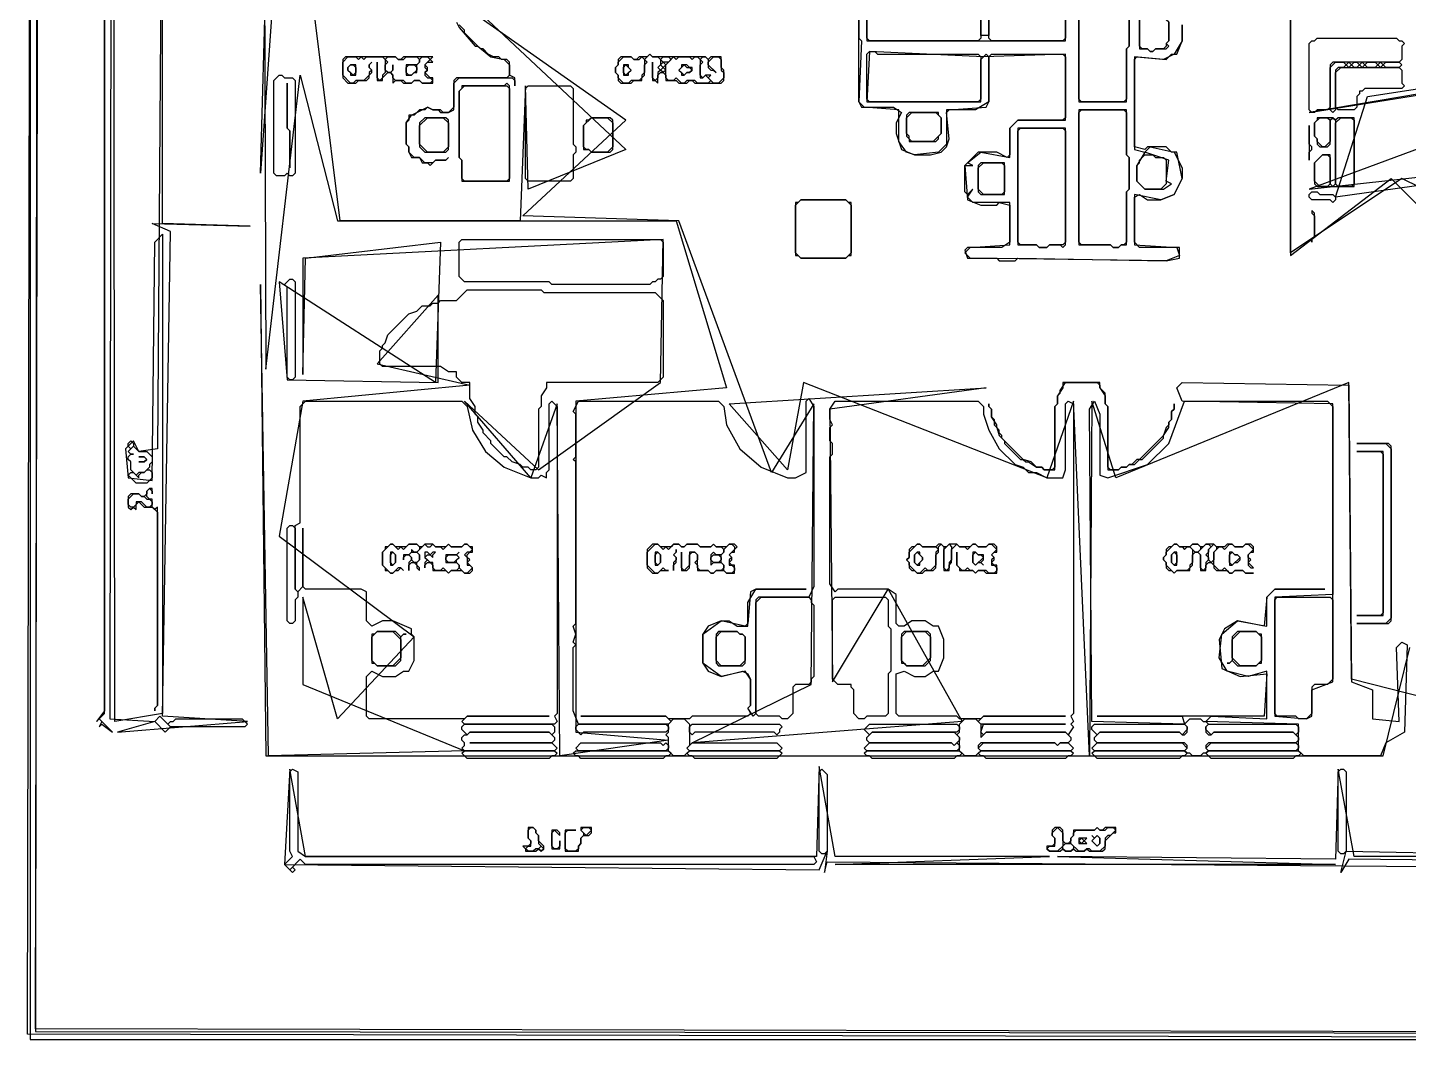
# Model space of a CAD drawing. Header units: millimetres. Extents: x 18 to 1005, y 22 to 1011.
# Drawn here: x 18 to 540, y 22 to 404 of the extents above; entities that cross this region are included whole.
import ezdxf

# ---------------------------------------------------------------- set-up
doc = ezdxf.new("R2010")
doc.units = ezdxf.units.MM

msp = doc.modelspace()

# ---------------------------------------------------------------- linework, layer by layer
for points in [[(20, 1011), (1005, 1009), (1003, 22), (18, 24)], [(19, 1011), (19, 22), (1004, 22), (1004, 1011)], [(23, 1009), (1002, 1008), (1001, 24), (21, 26)], [(22, 1009), (21, 25), (1002, 24), (1002, 1009)], [(416, 440), (432, 440), (433, 439), (433, 409), (434, 408), (434, 397), (433, 396), (433, 377), (432, 376), (416, 376), (415, 377), (415, 439)], [(415, 440), (415, 376), (433, 376), (433, 396), (434, 397), (434, 408), (433, 409), (433, 440)], [(335, 416), (336, 417), (349, 417), (350, 418), (362, 418), (363, 417), (377, 417), (378, 416), (378, 400), (377, 399), (336, 399), (335, 400)], [(439, 408), (440, 408), (441, 409), (446, 409), (449, 406), (449, 399), (448, 398), (448, 397), (447, 396), (444, 396), (443, 395), (442, 395), (441, 396), (439, 396), (438, 397), (438, 407)], [(438, 408), (438, 396), (441, 396), (442, 395), (443, 395), (444, 396), (448, 396), (449, 397), (448, 398), (449, 399), (449, 406), (448, 407), (448, 408), (447, 408), (446, 409), (441, 409), (440, 408)], [(502, 373), (502, 398), (503, 399), (504, 399), (505, 400), (535, 400), (536, 399), (537, 399), (538, 398), (537, 397), (537, 392), (536, 391), (511, 391), (510, 390), (510, 374), (509, 373), (505, 373), (504, 372), (503, 372)], [(137, 392), (137, 385), (139, 383), (142, 383), (143, 384), (146, 384), (147, 385), (147, 386), (148, 387), (148, 388), (147, 389), (147, 390), (148, 391), (147, 390), (147, 389), (148, 388), (147, 387), (147, 386), (145, 384), (142, 384), (141, 383), (140, 383), (137, 386), (137, 391), (139, 393), (142, 393), (143, 392), (144, 393), (145, 392), (146, 393), (152, 393), (153, 392), (153, 387), (152, 386), (152, 385), (151, 384), (150, 385), (150, 391), (150, 384), (152, 384), (152, 385), (154, 387), (155, 387), (156, 386), (156, 383), (157, 384), (159, 384), (160, 383), (163, 383), (164, 384), (166, 384), (167, 383), (171, 383), (171, 385), (170, 385), (168, 387), (169, 388), (169, 389), (168, 390), (169, 391), (171, 391), (170, 392), (171, 393), (160, 393), (159, 392), (158, 392), (157, 393), (138, 393)], [(153, 392), (154, 393), (157, 393), (158, 392), (160, 392), (161, 393), (165, 393), (166, 392), (166, 391), (165, 390), (161, 390), (161, 386), (163, 386), (164, 387), (165, 387), (165, 390), (166, 391), (166, 392), (167, 393), (169, 393), (170, 392), (168, 390), (168, 389), (169, 388), (168, 387), (168, 386), (169, 385), (170, 385), (171, 384), (170, 383), (167, 383), (166, 384), (164, 384), (163, 383), (161, 383), (160, 384), (157, 384), (156, 385), (156, 386), (155, 387), (156, 388), (156, 390), (156, 388), (155, 387), (154, 387), (153, 388), (153, 390), (154, 391)], [(240, 389), (240, 387), (241, 386), (241, 384), (242, 383), (246, 383), (247, 384), (250, 384), (250, 385), (251, 386), (251, 390), (252, 391), (251, 392), (253, 394), (254, 393), (256, 393), (257, 392), (257, 390), (256, 389), (257, 388), (256, 387), (256, 385), (255, 384), (254, 385), (254, 391), (254, 384), (255, 384), (256, 383), (256, 386), (257, 387), (258, 387), (259, 386), (259, 384), (263, 384), (264, 383), (267, 383), (268, 384), (269, 384), (270, 383), (280, 383), (281, 384), (281, 388), (280, 389), (280, 393), (276, 393), (275, 392), (274, 393), (254, 393), (253, 394), (252, 393), (249, 393), (248, 392), (247, 392), (246, 393), (242, 393), (241, 392), (241, 390)], [(243, 393), (246, 393), (247, 392), (249, 392), (250, 393), (251, 392), (251, 387), (250, 386), (250, 385), (249, 384), (246, 384), (245, 383), (243, 383), (241, 385), (241, 386), (240, 387), (240, 389), (241, 390), (241, 391)], [(257, 392), (258, 393), (260, 393), (261, 392), (260, 391), (258, 391)], [(259, 390), (262, 393), (263, 392), (264, 393), (268, 393), (269, 392), (270, 393), (271, 393), (272, 392), (272, 385), (273, 385), (274, 386), (276, 384), (275, 383), (271, 383), (270, 384), (267, 384), (266, 383), (265, 383), (263, 385), (262, 384), (260, 384), (259, 385)], [(272, 392), (273, 393), (274, 393), (275, 392), (275, 389), (276, 388), (277, 388), (278, 387), (275, 390), (275, 391), (277, 393), (279, 393), (280, 392), (280, 388), (281, 387), (281, 385), (279, 383), (277, 383), (275, 385), (276, 386), (274, 386), (273, 385), (272, 386), (272, 390), (273, 391)], [(335, 394), (336, 395), (338, 395), (339, 394), (377, 394), (378, 393), (378, 377), (377, 376), (336, 376), (335, 377)], [(113, 386), (114, 386), (115, 385), (118, 385), (119, 384), (119, 349), (118, 348), (117, 348), (116, 349), (115, 348), (112, 348), (111, 349), (111, 384)], [(139, 389), (140, 390), (141, 390), (142, 389), (142, 387), (141, 386), (139, 388)], [(140, 390), (139, 389), (139, 388), (140, 387), (140, 386), (142, 386), (142, 390)], [(161, 387), (161, 389), (162, 390), (164, 390), (165, 389), (165, 388), (163, 386), (162, 386)], [(243, 387), (243, 389), (244, 390), (246, 388), (244, 386)], [(243, 390), (243, 386), (245, 386), (245, 387), (246, 388), (245, 389), (245, 390)], [(257, 390), (258, 391), (259, 390), (258, 389)], [(257, 388), (258, 389), (259, 388), (258, 387)], [(266, 390), (267, 389), (268, 389), (269, 388), (268, 387), (267, 387), (266, 386), (264, 388)], [(264, 388), (265, 387), (265, 386), (266, 386), (267, 387), (268, 387), (269, 388), (269, 389), (268, 389), (267, 390), (265, 390), (265, 389)], [(515, 391), (516, 390), (515, 389), (513, 389), (512, 388), (512, 373), (511, 372), (510, 373), (510, 389), (512, 391)], [(512, 374), (512, 387), (514, 389), (536, 389), (537, 388), (537, 383), (538, 382), (537, 381), (523, 381), (522, 380), (521, 380), (521, 379), (520, 378), (520, 374), (519, 373), (513, 373)], [(516, 390), (517, 391), (518, 390), (517, 389)], [(518, 390), (519, 391), (520, 391), (521, 390), (520, 389), (519, 389)], [(521, 390), (522, 391), (523, 390), (522, 389)], [(523, 390), (524, 391), (527, 391), (528, 390), (527, 389), (524, 389)], [(528, 390), (529, 391), (530, 390), (529, 389)], [(530, 390), (531, 391), (536, 391), (537, 390), (536, 389), (531, 389)], [(116, 383), (116, 366), (117, 365), (117, 351), (117, 365), (116, 366)], [(199, 383), (198, 382), (182, 382), (182, 381), (181, 380), (181, 355), (182, 354), (182, 346), (200, 346), (200, 382)], [(183, 382), (199, 382), (200, 381), (200, 347), (199, 346), (183, 346), (182, 347), (182, 354), (181, 355), (181, 380)], [(207, 382), (223, 382), (224, 381), (224, 360), (225, 359), (225, 357), (224, 356), (224, 347), (223, 346), (207, 346), (206, 347), (206, 381)], [(350, 370), (352, 372), (361, 372), (363, 370), (363, 364), (360, 361), (352, 361), (351, 362), (351, 363), (350, 364)], [(351, 372), (350, 371), (350, 363), (351, 362), (351, 361), (361, 361), (362, 362), (362, 363), (363, 364), (363, 370), (362, 371), (362, 372)], [(416, 373), (432, 373), (433, 372), (433, 356), (434, 355), (434, 343), (433, 342), (433, 323), (432, 322), (431, 322), (430, 321), (428, 321), (427, 322), (416, 322), (415, 323), (415, 372)], [(415, 373), (415, 322), (427, 322), (428, 321), (430, 321), (431, 322), (433, 322), (433, 342), (434, 343), (434, 355), (433, 356), (433, 373)], [(169, 370), (175, 370), (177, 368), (177, 359), (175, 357), (169, 357), (166, 360), (166, 367)], [(168, 370), (166, 368), (166, 359), (168, 357), (176, 357), (177, 358), (177, 369), (176, 370)], [(231, 370), (237, 370), (239, 368), (239, 359), (237, 357), (231, 357), (230, 358), (229, 358), (228, 359), (228, 367)], [(229, 369), (229, 368), (228, 367), (228, 358), (230, 358), (231, 357), (238, 357), (239, 358), (239, 369), (238, 370), (231, 370), (230, 369)], [(393, 366), (409, 366), (410, 365), (410, 323), (409, 322), (404, 322), (403, 321), (400, 321), (399, 322), (393, 322), (392, 323), (392, 365)], [(392, 366), (392, 322), (399, 322), (400, 321), (403, 321), (404, 322), (408, 322), (409, 321), (410, 322), (410, 366)], [(502, 367), (502, 354), (502, 357), (503, 358), (503, 359), (502, 360)], [(506, 370), (509, 370), (510, 369), (510, 361), (508, 359), (507, 359), (505, 361), (505, 362), (504, 363), (504, 368)], [(505, 370), (505, 369), (504, 368), (504, 363), (505, 362), (505, 360), (506, 359), (509, 359), (510, 360), (510, 369), (511, 370), (512, 369), (512, 345), (511, 344), (510, 345), (510, 356), (507, 356), (504, 353), (504, 345), (505, 344), (519, 344), (519, 370), (513, 370), (512, 369), (511, 370)], [(514, 370), (518, 370), (519, 369), (519, 345), (518, 344), (513, 344), (512, 345), (512, 368)], [(440, 356), (443, 356), (444, 355), (447, 355), (448, 354), (448, 345), (446, 343), (440, 343), (437, 346), (437, 352), (438, 353), (438, 354)], [(507, 356), (509, 356), (510, 355), (510, 345), (509, 344), (506, 344), (504, 346), (504, 353)], [(379, 353), (386, 353), (387, 352), (387, 342), (386, 341), (379, 341), (377, 343), (377, 351)], [(378, 353), (377, 352), (377, 342), (378, 341), (387, 341), (387, 353)], [(310, 339), (327, 339), (329, 337), (329, 319), (327, 317), (310, 317), (308, 319), (308, 337)], [(308, 338), (308, 318), (309, 318), (310, 317), (327, 317), (328, 318), (329, 318), (329, 338), (328, 338), (327, 339), (310, 339), (309, 338)], [(502, 341), (503, 342), (505, 342), (506, 341), (511, 341), (512, 340), (512, 339), (511, 338), (510, 339), (503, 339), (502, 340)], [(503, 335), (503, 334), (504, 333), (504, 325), (503, 324), (503, 323), (503, 324), (504, 325), (504, 334)], [(181, 323), (182, 324), (257, 324), (258, 323), (258, 310), (257, 309), (256, 309), (255, 308), (254, 308), (253, 307), (216, 307), (215, 308), (183, 308), (181, 310)], [(117, 309), (118, 309), (119, 308), (119, 272), (118, 271), (117, 271), (116, 272), (116, 306), (115, 307)], [(151, 282), (152, 283), (152, 284), (153, 285), (154, 288), (162, 296), (165, 297), (167, 299), (170, 299), (171, 300), (173, 300), (174, 301), (180, 301), (184, 305), (212, 305), (213, 304), (255, 304), (258, 301), (258, 272), (256, 270), (214, 270), (214, 268), (212, 265), (212, 261), (211, 260), (211, 238), (210, 237), (208, 237), (207, 238), (205, 238), (204, 239), (201, 240), (199, 242), (198, 242), (193, 247), (193, 248), (190, 251), (190, 252), (188, 255), (188, 257), (187, 258), (187, 261), (185, 264), (185, 270), (182, 270), (180, 272), (180, 274), (177, 274), (174, 276), (152, 276), (151, 277)], [(381, 262), (381, 261), (382, 260), (382, 257), (383, 256), (383, 254), (384, 253), (385, 250), (387, 248), (387, 247), (393, 241), (394, 241), (395, 240), (396, 240), (399, 238), (401, 238), (402, 237), (406, 237), (406, 261), (407, 262), (407, 265), (408, 266), (408, 267), (410, 270), (422, 270), (423, 269), (423, 268), (425, 265), (425, 262), (426, 261), (426, 237), (430, 237), (431, 238), (433, 238), (434, 239), (436, 239), (438, 241), (439, 241), (447, 249), (447, 250), (449, 253), (449, 255), (450, 256), (450, 259), (451, 260), (451, 262), (451, 260), (450, 259), (450, 256), (449, 255), (449, 254), (448, 253), (447, 250), (438, 241), (437, 241), (435, 239), (434, 239), (433, 238), (431, 238), (430, 237), (427, 237), (426, 238), (426, 261), (425, 262), (425, 266), (423, 268), (423, 270), (409, 270), (409, 268), (407, 265), (407, 262), (406, 261), (406, 238), (405, 237), (402, 237), (401, 238), (399, 238), (397, 240), (394, 241), (386, 249), (386, 250), (385, 251), (385, 252), (384, 253), (384, 254), (382, 257), (382, 260), (381, 261)], [(421, 263), (423, 258), (423, 235), (426, 234), (441, 239), (449, 247), (455, 263), (509, 263), (511, 261), (511, 190), (489, 189), (489, 144), (501, 143), (503, 144), (503, 154), (511, 157), (511, 262), (454, 263), (452, 268), (454, 270), (517, 269), (518, 157), (526, 154), (526, 143), (536, 142), (535, 170), (537, 172), (539, 171), (538, 138), (531, 134), (529, 129), (500, 129), (498, 131), (498, 141), (463, 142), (465, 144), (486, 143), (486, 161), (479, 159), (471, 161), (468, 166), (469, 175), (475, 180), (486, 178), (486, 189), (489, 192), (508, 192), (489, 192), (486, 189), (485, 178), (475, 180), (470, 177), (468, 173), (469, 162), (476, 159), (486, 160), (485, 144), (422, 144), (454, 144), (455, 141), (420, 142), (419, 260)], [(123, 263), (182, 263), (184, 261), (186, 252), (191, 244), (198, 238), (208, 234), (211, 234), (212, 235), (214, 234), (214, 236), (215, 237), (215, 262), (216, 263), (218, 261), (218, 145), (217, 144), (218, 142), (217, 141), (183, 141), (182, 142), (184, 144), (215, 144), (184, 144), (183, 143), (147, 143), (146, 144), (146, 159), (148, 161), (152, 159), (157, 159), (160, 161), (162, 161), (164, 165), (164, 174), (163, 175), (163, 177), (156, 180), (152, 180), (148, 178), (146, 180), (146, 191), (144, 192), (123, 192), (122, 193), (122, 215), (122, 193), (120, 191), (119, 192), (119, 216), (121, 217), (121, 261)], [(313, 264), (315, 261), (315, 193), (313, 189), (294, 189), (293, 188), (293, 145), (292, 144), (290, 147), (291, 148), (291, 158), (289, 161), (280, 159), (273, 164), (273, 175), (280, 180), (283, 180), (286, 178), (290, 178), (290, 187), (293, 192), (312, 192), (293, 192), (291, 191), (290, 179), (289, 178), (280, 180), (275, 178), (273, 175), (273, 164), (275, 161), (280, 159), (288, 161), (290, 160), (291, 158), (291, 148), (290, 147), (291, 145), (290, 144), (269, 144), (268, 143), (260, 143), (259, 144), (227, 144), (259, 144), (261, 142), (260, 141), (226, 141), (224, 146), (224, 170), (225, 171), (224, 172), (225, 175), (224, 178), (225, 179), (225, 240), (224, 241), (225, 242), (225, 258), (224, 259), (226, 263), (279, 263), (281, 261), (282, 254), (287, 245), (295, 238), (305, 234), (308, 234), (312, 236), (312, 263)], [(323, 263), (377, 263), (379, 261), (379, 258), (381, 252), (385, 245), (391, 239), (394, 238), (396, 236), (399, 236), (403, 234), (409, 234), (410, 237), (410, 262), (411, 263), (413, 262), (413, 145), (412, 144), (413, 142), (412, 141), (413, 140), (411, 137), (410, 138), (380, 138), (379, 137), (378, 138), (379, 141), (410, 141), (378, 141), (377, 142), (379, 144), (410, 144), (379, 144), (378, 143), (370, 143), (369, 144), (347, 144), (346, 145), (346, 160), (349, 161), (353, 159), (357, 159), (360, 161), (362, 161), (364, 166), (364, 173), (362, 178), (360, 178), (357, 180), (352, 180), (349, 178), (347, 178), (346, 179), (346, 190), (343, 192), (324, 192), (323, 191), (321, 194), (321, 242), (322, 243), (322, 247), (321, 248), (321, 253), (322, 254), (321, 256), (321, 260)], [(56, 247), (57, 248), (58, 247), (58, 246), (57, 245), (56, 246)], [(58, 246), (60, 244), (63, 244), (65, 242), (65, 240), (64, 239), (64, 238), (62, 236), (60, 236), (59, 235), (57, 237), (57, 240), (56, 241), (56, 242), (57, 243), (58, 243), (57, 243), (56, 244)], [(520, 247), (531, 247), (533, 245), (533, 181), (531, 179), (520, 179), (532, 179), (533, 180), (533, 246), (532, 247)], [(60, 240), (62, 240), (63, 241), (62, 242), (60, 242), (62, 242), (63, 241), (62, 240)], [(520, 244), (529, 244), (530, 243), (530, 183), (529, 182), (520, 182), (530, 182), (530, 244)], [(65, 236), (65, 234), (63, 232), (59, 232), (56, 235), (57, 236), (58, 236), (60, 234), (60, 235), (61, 236), (62, 236), (63, 237), (64, 237)], [(64, 230), (65, 229), (65, 228), (65, 230), (64, 230), (63, 229), (63, 228), (62, 227), (61, 227), (60, 228), (57, 228), (56, 227), (56, 223), (57, 222), (58, 223), (59, 222), (59, 224), (60, 225), (62, 223), (65, 223), (67, 221), (67, 148), (66, 147), (66, 146), (66, 147), (67, 148), (67, 223), (66, 222), (65, 223), (65, 226), (64, 226), (63, 227), (63, 229)], [(56, 226), (58, 228), (60, 228), (61, 227), (62, 227), (63, 226), (64, 226), (65, 225), (65, 224), (64, 223), (63, 223), (61, 225), (59, 225), (59, 224), (58, 223), (57, 223), (56, 224)], [(117, 216), (118, 216), (119, 215), (119, 192), (120, 191), (120, 189), (119, 188), (119, 180), (118, 179), (117, 179), (116, 180), (116, 215)], [(152, 206), (152, 201), (153, 200), (153, 199), (154, 199), (155, 198), (156, 198), (157, 199), (158, 199), (159, 200), (160, 199), (159, 200), (158, 200), (156, 198), (155, 198), (152, 201), (152, 206), (155, 209), (156, 209), (158, 207), (159, 208), (160, 207), (162, 209), (165, 209), (166, 208), (166, 207), (165, 206), (164, 206), (163, 207), (163, 206), (162, 205), (160, 205), (160, 203), (160, 204), (161, 205), (162, 205), (163, 204), (163, 203), (162, 202), (162, 199), (162, 201), (163, 202), (164, 202), (165, 201), (165, 200), (166, 199), (166, 200), (165, 201), (165, 202), (166, 203), (166, 205), (165, 206), (168, 209), (169, 208), (170, 208), (171, 209), (172, 208), (174, 208), (175, 207), (177, 209), (178, 208), (182, 208), (183, 209), (184, 209), (186, 207), (185, 206), (184, 206), (183, 205), (184, 204), (184, 201), (185, 201), (186, 200), (184, 198), (183, 198), (181, 200), (181, 201), (180, 202), (180, 203), (181, 204), (180, 205), (181, 206), (180, 205), (176, 205), (176, 202), (180, 202), (181, 201), (181, 200), (180, 199), (178, 199), (177, 198), (175, 200), (174, 199), (172, 199), (171, 200), (171, 202), (170, 202), (168, 204), (169, 205), (170, 205), (171, 204), (171, 205), (172, 206), (171, 206), (170, 205), (169, 206), (168, 206), (168, 204), (169, 203), (168, 202), (168, 200), (168, 201), (169, 202), (170, 202), (171, 201), (171, 199), (176, 199), (177, 198), (178, 199), (182, 199), (183, 198), (185, 198), (186, 199), (186, 200), (184, 202), (185, 203), (184, 204), (184, 205), (185, 206), (186, 206), (186, 208), (185, 208), (184, 209), (183, 209), (182, 208), (178, 208), (177, 209), (176, 208), (172, 208), (171, 209), (168, 209), (167, 208), (166, 208), (165, 209), (162, 209), (161, 208), (157, 208), (156, 209), (155, 209), (154, 208), (153, 208), (153, 207)], [(252, 207), (252, 200), (254, 198), (256, 198), (257, 199), (260, 199), (259, 199), (258, 200), (256, 198), (255, 198), (252, 201), (252, 206), (255, 209), (256, 209), (258, 207), (259, 208), (260, 207), (262, 209), (264, 209), (265, 208), (266, 208), (267, 209), (271, 209), (272, 208), (276, 208), (277, 209), (278, 208), (280, 208), (281, 207), (281, 206), (280, 205), (278, 205), (277, 206), (276, 205), (276, 201), (277, 202), (280, 202), (281, 201), (281, 200), (280, 199), (278, 199), (277, 198), (276, 198), (275, 199), (272, 199), (271, 200), (271, 205), (270, 206), (268, 206), (268, 201), (266, 199), (265, 200), (265, 206), (265, 199), (267, 199), (268, 200), (268, 205), (269, 206), (270, 206), (271, 205), (271, 203), (270, 202), (271, 201), (271, 199), (275, 199), (276, 198), (277, 198), (278, 199), (281, 199), (282, 198), (285, 198), (285, 201), (284, 201), (283, 202), (284, 203), (284, 204), (283, 205), (284, 206), (285, 206), (285, 207), (286, 208), (285, 209), (283, 209), (282, 208), (278, 208), (277, 209), (276, 208), (272, 208), (271, 209), (267, 209), (266, 208), (265, 208), (264, 209), (262, 209), (261, 208), (257, 208), (256, 209), (254, 209)], [(283, 209), (284, 209), (285, 208), (285, 207), (283, 205), (284, 204), (283, 203), (283, 201), (284, 201), (285, 200), (285, 199), (284, 198), (282, 198), (281, 199), (281, 201), (280, 202), (280, 205), (281, 206), (281, 207)], [(354, 209), (355, 209), (356, 208), (361, 208), (362, 207), (361, 206), (361, 201), (359, 199), (358, 199), (357, 200), (355, 198), (354, 198), (351, 201), (351, 202), (350, 203), (351, 204), (351, 206)], [(350, 203), (351, 202), (351, 200), (352, 199), (353, 199), (354, 198), (356, 198), (357, 199), (360, 199), (361, 200), (361, 205), (362, 206), (362, 208), (363, 209), (364, 208), (364, 199), (366, 199), (366, 201), (367, 202), (367, 207), (369, 209), (370, 208), (372, 208), (373, 207), (375, 209), (376, 209), (377, 208), (380, 208), (381, 209), (382, 209), (384, 207), (382, 205), (383, 204), (382, 203), (382, 201), (383, 201), (384, 200), (384, 199), (383, 198), (381, 198), (380, 199), (377, 199), (376, 198), (375, 199), (374, 199), (373, 200), (372, 199), (371, 199), (369, 201), (369, 206), (369, 201), (370, 200), (370, 199), (375, 199), (376, 198), (377, 199), (379, 199), (380, 198), (384, 198), (384, 201), (383, 201), (382, 202), (383, 203), (383, 204), (382, 205), (383, 206), (384, 206), (384, 208), (383, 209), (381, 209), (380, 208), (377, 208), (376, 209), (375, 209), (374, 208), (370, 208), (369, 209), (366, 209), (365, 208), (364, 208), (363, 209), (362, 209), (361, 208), (356, 208), (355, 209), (354, 209), (353, 208), (352, 208), (351, 207), (351, 204)], [(366, 209), (367, 208), (367, 203), (366, 202), (366, 200), (365, 199), (364, 200), (364, 207)], [(451, 209), (452, 209), (453, 208), (454, 208), (455, 207), (456, 208), (457, 208), (458, 207), (458, 202), (457, 201), (457, 200), (456, 199), (452, 199), (451, 198), (448, 201), (448, 202), (447, 203), (447, 204), (448, 205), (448, 206)], [(447, 204), (447, 203), (448, 202), (448, 200), (449, 199), (450, 199), (451, 198), (452, 199), (457, 199), (457, 200), (458, 201), (458, 205), (459, 206), (460, 206), (461, 205), (461, 199), (463, 199), (463, 201), (464, 202), (465, 202), (466, 201), (466, 200), (467, 199), (471, 199), (472, 198), (473, 198), (474, 199), (477, 199), (478, 198), (481, 198), (478, 198), (477, 199), (474, 199), (473, 198), (472, 198), (470, 200), (469, 199), (468, 199), (466, 201), (466, 206), (468, 208), (469, 208), (470, 207), (472, 209), (473, 209), (474, 208), (477, 208), (478, 209), (479, 209), (481, 207), (479, 205), (479, 201), (480, 200), (481, 200), (479, 202), (480, 203), (479, 204), (479, 205), (480, 206), (481, 206), (481, 208), (480, 209), (478, 209), (477, 208), (474, 208), (473, 209), (471, 209), (470, 208), (467, 208), (466, 209), (463, 209), (462, 208), (461, 208), (460, 209), (458, 209), (457, 208), (453, 208), (452, 209), (451, 209), (450, 208), (449, 208), (448, 207), (448, 205)], [(457, 208), (458, 209), (460, 209), (461, 208), (461, 207), (460, 206), (459, 206)], [(464, 209), (465, 208), (464, 207), (464, 206), (463, 205), (464, 204), (464, 203), (463, 202), (463, 200), (462, 199), (461, 200), (461, 205), (460, 206), (463, 209)], [(466, 209), (467, 208), (467, 207), (466, 206), (466, 203), (465, 202), (464, 203), (464, 207)], [(156, 206), (157, 205), (157, 202), (156, 201), (155, 202), (155, 205)], [(155, 206), (155, 201), (156, 201), (157, 202), (157, 205), (156, 206)], [(162, 205), (163, 206), (165, 206), (166, 205), (166, 203), (165, 202), (164, 202), (163, 203), (163, 204)], [(176, 203), (176, 204), (177, 205), (180, 205), (181, 204), (179, 202), (177, 202)], [(256, 206), (257, 205), (257, 202), (256, 201), (255, 202), (255, 205)], [(255, 206), (255, 201), (256, 201), (257, 202), (257, 205), (256, 206)], [(263, 207), (263, 206), (262, 205), (263, 204), (263, 203), (262, 202), (262, 199), (262, 201), (263, 202), (263, 204), (262, 205), (263, 206)], [(276, 204), (277, 205), (279, 205), (280, 204), (280, 203), (279, 202), (277, 202), (276, 203)], [(354, 206), (356, 204), (356, 203), (354, 201), (353, 202), (353, 205)], [(354, 206), (353, 205), (353, 202), (354, 201), (355, 201), (355, 202), (356, 203), (356, 204), (355, 205), (355, 206)], [(375, 202), (375, 205), (376, 206), (377, 205), (378, 205), (379, 204), (376, 201)], [(375, 206), (375, 202), (376, 201), (377, 202), (378, 202), (379, 201), (378, 202), (379, 203), (379, 205), (377, 205), (376, 206)], [(451, 206), (452, 205), (452, 202), (451, 201), (450, 202), (450, 205)], [(451, 206), (450, 205), (450, 202), (451, 201), (452, 201), (452, 206)], [(472, 202), (472, 205), (473, 206), (474, 205), (475, 205), (476, 204), (473, 201)], [(472, 206), (472, 201), (473, 201), (474, 202), (475, 202), (476, 203), (476, 204), (475, 205), (474, 205), (473, 206)], [(295, 189), (313, 189), (314, 188), (314, 187), (315, 186), (315, 159), (314, 158), (314, 157), (313, 156), (308, 156), (307, 155), (307, 145), (305, 143), (303, 143), (302, 144), (294, 144), (293, 145), (293, 187)], [(323, 189), (342, 189), (343, 188), (343, 178), (344, 177), (344, 161), (343, 160), (343, 145), (342, 144), (335, 144), (334, 143), (332, 143), (330, 145), (330, 154), (329, 155), (329, 156), (324, 156), (322, 158), (322, 188)], [(490, 189), (510, 189), (511, 188), (511, 158), (509, 156), (504, 156), (503, 155), (503, 145), (501, 143), (498, 143), (497, 144), (490, 144), (489, 145), (489, 188)], [(150, 176), (156, 176), (159, 173), (159, 166), (156, 163), (150, 163), (148, 165), (148, 174)], [(148, 175), (148, 164), (149, 164), (150, 163), (157, 163), (159, 165), (159, 174), (160, 175), (161, 175), (160, 175), (159, 174), (157, 176), (150, 176), (149, 175)], [(280, 176), (286, 176), (287, 175), (288, 175), (289, 174), (289, 165), (287, 163), (280, 163), (278, 165), (278, 174)], [(279, 176), (278, 175), (278, 164), (279, 163), (288, 163), (289, 164), (289, 174), (288, 175), (287, 175), (286, 176)], [(350, 176), (357, 176), (359, 174), (359, 166), (356, 163), (350, 163), (348, 165), (348, 174)], [(349, 176), (348, 175), (348, 164), (349, 164), (350, 163), (357, 163), (359, 165), (359, 175), (358, 176)], [(475, 176), (473, 174), (473, 165), (472, 164), (471, 164), (472, 164), (473, 165), (475, 163), (482, 163), (483, 164), (484, 164), (484, 175), (483, 175), (482, 176)], [(476, 176), (482, 176), (484, 174), (484, 165), (482, 163), (476, 163), (473, 166), (473, 173)], [(68, 144), (72, 140), (70, 138), (66, 142)], [(71, 141), (72, 142), (73, 142), (74, 143), (99, 143), (101, 141), (100, 140), (72, 140)], [(182, 140), (183, 141), (216, 141), (217, 140), (217, 138), (216, 137), (215, 138), (185, 138), (184, 137), (182, 139)], [(225, 140), (226, 141), (259, 141), (260, 140), (260, 139), (259, 138), (228, 138), (227, 137), (225, 139)], [(262, 143), (266, 143), (268, 141), (268, 133), (267, 132), (268, 131), (266, 129), (262, 129), (260, 131), (260, 136), (259, 137), (260, 138), (260, 141)], [(268, 138), (268, 140), (269, 141), (302, 141), (303, 140), (302, 139), (302, 138), (301, 137), (300, 138), (270, 138), (269, 137)], [(334, 139), (336, 141), (369, 141), (370, 140), (370, 139), (369, 138), (337, 138), (336, 137)], [(369, 137), (370, 138), (370, 141), (372, 143), (376, 143), (378, 141), (378, 136), (380, 138), (410, 138), (412, 136), (412, 135), (411, 134), (408, 134), (407, 133), (406, 134), (378, 134), (377, 133), (377, 132), (378, 131), (376, 129), (372, 129), (370, 131), (370, 136)], [(420, 140), (421, 141), (455, 141), (456, 140), (456, 139), (454, 137), (453, 138), (423, 138), (422, 137), (420, 139)], [(421, 136), (423, 138), (453, 138), (454, 137), (455, 137), (456, 138), (456, 140), (455, 141), (457, 143), (461, 143), (462, 142), (463, 142), (464, 141), (463, 140), (463, 138), (464, 137), (465, 137), (466, 138), (496, 138), (498, 136), (498, 135), (497, 134), (464, 134), (463, 133), (463, 132), (464, 131), (463, 130), (462, 130), (461, 129), (458, 129), (457, 130), (456, 130), (455, 131), (456, 132), (456, 133), (455, 134), (422, 134), (421, 135)], [(463, 140), (464, 141), (497, 141), (498, 140), (498, 138), (497, 137), (496, 138), (466, 138), (465, 137), (463, 139)], [(182, 136), (183, 137), (184, 137), (185, 138), (215, 138), (217, 136), (217, 135), (216, 134), (185, 134), (216, 134), (218, 132), (217, 131), (183, 131), (182, 132), (183, 133), (183, 134), (182, 135)], [(335, 136), (337, 138), (368, 138), (370, 136), (370, 135), (368, 133), (367, 134), (336, 134), (335, 135)], [(182, 130), (183, 131), (217, 131), (218, 130), (217, 129), (216, 129), (215, 128), (184, 128)], [(224, 130), (225, 131), (260, 131), (261, 130), (260, 129), (259, 129), (258, 128), (227, 128), (226, 129), (225, 129)], [(225, 132), (227, 134), (257, 134), (258, 133), (259, 134), (260, 133), (260, 132), (259, 131), (226, 131)], [(267, 132), (269, 134), (301, 134), (303, 132), (302, 131), (268, 131)], [(267, 130), (268, 131), (302, 131), (303, 130), (301, 128), (270, 128), (269, 129), (268, 129)], [(334, 132), (336, 134), (367, 134), (368, 133), (369, 134), (370, 133), (370, 132), (369, 131), (335, 131)], [(334, 130), (335, 131), (370, 131), (371, 130), (370, 129), (369, 129), (368, 128), (337, 128), (336, 129), (335, 129)], [(377, 132), (379, 134), (406, 134), (407, 133), (408, 134), (411, 134), (413, 132), (412, 131), (378, 131)], [(377, 130), (378, 131), (412, 131), (413, 130), (412, 129), (411, 129), (410, 128), (380, 128), (379, 129), (378, 129)], [(420, 132), (422, 134), (454, 134), (456, 132), (455, 131), (421, 131)], [(420, 130), (421, 131), (455, 131), (456, 130), (455, 129), (454, 129), (453, 128), (422, 128)], [(463, 132), (465, 134), (497, 134), (498, 133), (498, 132), (497, 131), (464, 131)], [(463, 130), (464, 131), (498, 131), (499, 130), (498, 129), (497, 129), (496, 128), (465, 128)], [(117, 123), (118, 124), (120, 123), (120, 93), (123, 91), (315, 91), (316, 89), (315, 88), (123, 88), (121, 90), (117, 86), (115, 88), (118, 91), (117, 93)], [(318, 124), (320, 122), (320, 93), (319, 92), (318, 92), (317, 93), (317, 123)], [(514, 124), (515, 124), (516, 123), (516, 93), (515, 92), (514, 92), (513, 93), (513, 123)], [(207, 102), (207, 98), (208, 97), (208, 96), (207, 95), (205, 95), (206, 94), (206, 93), (210, 93), (211, 94), (212, 93), (213, 94), (213, 95), (211, 97), (211, 99), (210, 100), (210, 101), (209, 102)], [(208, 102), (209, 102), (210, 101), (210, 100), (211, 99), (211, 96), (212, 95), (211, 94), (210, 94), (209, 93), (207, 93), (206, 94), (207, 95), (208, 95), (208, 97), (207, 98), (207, 101)], [(216, 101), (216, 94), (219, 94), (219, 97), (219, 95), (218, 94), (217, 94), (216, 95), (216, 100), (217, 101), (219, 99), (219, 100), (218, 101)], [(231, 102), (227, 102), (227, 101), (228, 100), (228, 99), (227, 98), (227, 96), (226, 95), (226, 94), (225, 93), (222, 93), (221, 94), (221, 100), (222, 101), (225, 101), (221, 101), (221, 93), (226, 93), (226, 95), (227, 96), (227, 98), (228, 99), (230, 99), (231, 100)], [(227, 101), (228, 102), (230, 102), (231, 101), (229, 99)], [(407, 102), (409, 100), (409, 95), (407, 93), (404, 93), (403, 94), (404, 95), (406, 95), (406, 98), (405, 99), (405, 100)], [(403, 94), (404, 93), (408, 93), (409, 94), (410, 93), (412, 93), (413, 94), (414, 93), (417, 93), (418, 94), (419, 93), (424, 93), (425, 94), (425, 97), (428, 100), (429, 100), (429, 102), (425, 102), (424, 101), (423, 101), (422, 102), (421, 101), (413, 101), (413, 99), (412, 98), (412, 97), (411, 96), (410, 96), (409, 97), (409, 101), (408, 102), (406, 102), (405, 101), (405, 99), (406, 98), (406, 96), (405, 95), (403, 95)], [(429, 101), (427, 99), (426, 99), (425, 98), (425, 95), (423, 93), (420, 93), (419, 94), (418, 94), (417, 93), (415, 93), (412, 96), (412, 98), (413, 99), (413, 100), (414, 101), (421, 101), (422, 102), (423, 101), (425, 101), (426, 102), (428, 102)], [(211, 94), (212, 95), (213, 94), (212, 93)], [(409, 95), (410, 96), (412, 96), (413, 95), (413, 94), (412, 93), (410, 93), (409, 94)], [(415, 97), (416, 98), (417, 97), (416, 96)], [(415, 98), (415, 96), (418, 96), (417, 97), (418, 98)], [(422, 99), (423, 98), (423, 96), (422, 95), (420, 97)], [(420, 99), (421, 98), (420, 97), (422, 95), (423, 96), (423, 98), (422, 99), (421, 98)], [(117, 86), (118, 87), (119, 86), (118, 85)]]:
    msp.add_lwpolyline(points, close=True)
for points in [[(50, 904), (49, 143), (66, 142), (52, 138), (101, 142), (69, 144), (72, 327), (65, 330), (102, 329), (69, 330), (69, 508)], [(69, 508), (67, 245), (60, 244), (58, 248), (55, 245), (56, 234), (65, 233), (66, 323), (69, 326), (69, 145), (51, 142), (50, 903)], [(180, 418), (244, 358), (207, 343), (206, 382), (204, 331), (136, 331), (116, 492), (106, 349), (121, 883)], [(106, 868), (108, 275), (121, 386), (135, 331), (263, 331), (282, 268), (225, 263), (225, 138), (260, 135), (219, 129), (218, 262), (208, 234), (183, 263), (211, 237), (257, 270), (258, 324), (122, 317), (122, 273), (123, 317), (174, 323), (172, 270), (113, 308), (116, 271), (173, 270), (173, 303), (150, 277), (185, 269), (122, 263), (113, 212), (164, 174), (135, 143), (122, 189), (122, 156), (183, 131), (109, 129), (106, 307), (108, 129), (530, 129), (540, 170)], [(47, 500), (47, 146), (44, 142), (45, 143), (46, 142), (45, 140), (46, 141), (50, 138), (45, 143), (47, 145), (47, 501)], [(335, 417), (335, 399), (410, 399), (410, 440)], [(410, 440), (410, 400), (409, 399), (382, 399), (381, 400), (381, 419)], [(495, 427), (495, 318), (533, 347), (580, 300), (649, 318), (648, 359), (512, 340), (524, 378), (648, 397), (502, 343), (647, 359), (631, 301), (537, 347), (495, 319), (495, 426)], [(454, 405), (454, 399), (451, 394), (447, 392), (436, 393), (436, 358), (440, 357), (437, 352), (437, 346), (440, 343), (447, 343), (450, 345), (448, 346), (449, 354), (440, 357), (442, 359), (451, 357), (454, 351), (454, 347), (451, 341), (446, 339), (436, 341), (436, 322), (452, 321), (453, 318), (448, 316), (374, 317), (372, 319), (374, 321), (389, 322), (389, 338), (375, 338), (373, 340), (375, 343), (373, 341), (372, 342), (372, 352), (375, 352), (373, 353), (378, 357), (389, 355), (389, 366), (392, 369), (410, 369), (410, 394), (379, 393), (336, 395), (335, 376), (378, 376), (378, 392), (380, 394), (381, 393), (381, 376), (376, 373), (365, 373), (365, 360), (362, 357), (353, 356), (350, 357), (347, 361), (347, 373), (334, 374), (332, 376), (332, 418)], [(332, 418), (332, 400), (333, 399), (332, 376), (333, 374), (345, 374), (348, 372), (346, 368), (346, 364), (348, 358), (353, 356), (359, 356), (363, 357), (365, 359), (366, 362), (365, 372), (366, 373), (380, 374), (381, 376), (381, 393), (382, 394), (409, 394), (410, 393), (410, 370), (409, 369), (392, 369), (389, 366), (389, 356), (388, 355), (384, 357), (377, 357), (372, 352), (373, 339), (378, 337), (384, 337), (385, 338), (389, 337), (389, 323), (386, 321), (373, 321), (372, 320), (373, 317), (384, 317), (385, 316), (391, 316), (392, 317), (448, 316), (453, 317), (453, 321), (438, 321), (436, 323), (436, 340), (438, 341), (441, 339), (446, 339), (451, 341), (454, 347), (452, 357), (450, 357), (448, 359), (441, 359), (440, 358), (436, 359), (436, 392), (437, 393), (448, 392), (450, 394), (452, 394), (454, 399), (454, 405)], [(381, 418), (381, 401), (378, 401), (378, 417)], [(569, 145), (518, 158), (517, 270), (429, 234), (420, 263), (419, 129), (413, 263), (403, 234), (311, 270), (305, 237), (283, 262), (380, 268), (321, 260), (322, 157), (343, 192), (371, 142), (269, 134), (314, 156), (315, 262), (299, 236), (264, 331), (205, 333), (244, 369), (180, 414)], [(180, 406), (181, 404), (187, 397), (188, 397), (193, 393), (198, 392), (200, 390), (200, 386), (199, 385), (180, 385), (179, 384), (179, 374), (177, 372), (175, 372), (174, 373), (171, 373), (169, 374), (168, 373), (166, 373), (164, 371), (162, 371), (162, 369), (161, 368), (161, 360), (162, 359), (162, 357), (163, 355), (166, 355), (167, 353), (169, 353), (170, 352), (172, 354), (176, 354), (177, 355), (176, 354), (172, 354), (171, 353), (168, 353), (166, 355), (164, 355), (162, 357), (162, 359), (161, 360), (161, 368), (163, 371), (169, 374), (171, 373), (173, 373), (174, 372), (177, 372), (179, 373), (179, 383), (181, 385), (201, 385), (202, 384), (202, 382), (202, 385), (200, 386), (200, 391), (199, 392), (197, 392), (196, 393), (194, 393), (192, 394), (190, 396), (189, 396), (183, 402), (183, 403), (181, 405)], [(674, 401), (502, 372), (671, 399)], [(708, 88), (517, 90), (514, 85), (516, 93), (617, 91), (519, 91), (513, 124), (512, 90), (407, 91), (512, 88), (323, 88), (404, 91), (323, 91), (317, 125), (316, 91), (123, 91), (117, 124), (115, 88), (317, 86), (320, 93), (319, 85), (320, 89), (710, 86)]]:
    msp.add_lwpolyline(points)

doc.saveas('drawing.dxf')
